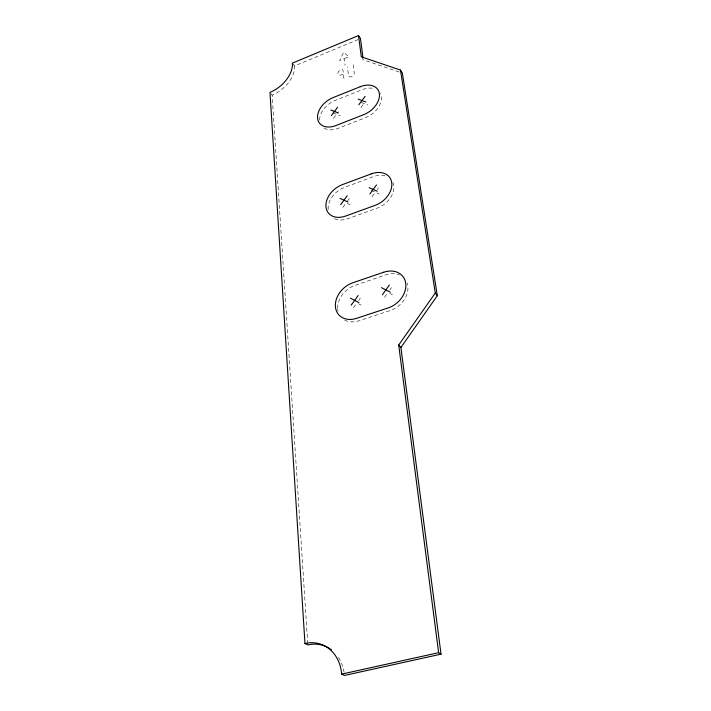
<?xml version="1.0" encoding="UTF-8"?>
<svg xmlns="http://www.w3.org/2000/svg" width="711" height="711" viewBox="0 0 711 711"><rect width="100%" height="100%" fill="white"/><g stroke="black" fill="none" stroke-linecap="round" stroke-linejoin="round"><path stroke-width="0.53" stroke-dasharray="3.56 2.67" d="M384.571 297.349L388.046 292.47M389.779 290.044L391.521 287.608M353.438 307.73L356.913 302.895M358.646 300.477L360.379 298.06M371.986 196.716L375.266 192.219M377.23 189.535L378.536 187.74M342.853 207.372L345.475 203.799M347.43 201.133L349.394 198.458M360.859 107.628L363.952 103.477M333.468 118.435L338.418 111.831M307.739 643.811L272.144 95.167A26.742 17.206 -38.8 0 0 294.496 65.981L359.446 38.981M344.622 58.515L348.977 56.729L343.546 52.312L339.627 60.577L344.293 58.658L345.075 65.305M343.084 74.211L341.369 74.904A3.582 2.382 -36.4 0 1 337.885 73.66A3.582 2.382 -36.4 0 1 340.791 69.811L341.28 69.616A1.742 1.155 -36.3 0 1 342.978 70.211L344.062 79.588M399.262 72.042L363.241 59.804L362.263 58.311M361.108 102.411L367.774 104.899M332.881 112.862L340.276 115.751M371.204 190.441L379.354 194.023M347.119 203.364L350.088 204.724M389.806 293.376L392.445 294.727M358.611 303.801L361.161 305.152M271.06 93.781L272.144 95.167M292.923 63.839L294.496 65.981M353.216 64.737L354.247 73.162A3.244 2.16 -36 0 1 351.634 76.646A3.244 2.16 -36 0 1 348.452 75.517L347.448 67.092M338.489 657.462A40.154 33.133 -71.6 0 1 344.053 672.233M344.595 320.048A21.366 16.575 -42 0 0 358.842 320.821L390.339 310.458A21.579 16.895 -40 0 0 407.172 283.156M338.036 311.116A21.366 16.575 -42 0 1 337.752 309.303M337.689 308.378A21.366 16.575 -42 0 1 355.02 285.342L385.806 274.873A21.579 16.895 -40 0 1 399.466 274.926M323.994 128.122A19.001 12.976 -37.3 0 0 338.08 128.362L365.747 117.555A19.206 13.162 -36 0 0 380.216 93.248M319.63 120.052A19.001 12.976 -37.3 0 1 335.077 100.509L362.192 89.666A19.206 13.162 -36 0 1 374.875 88.831M334.517 218.712A20.104 14.62 -39 0 0 347.83 218.73L377.292 208.074A20.308 14.869 -37.4 0 0 392.961 182.514M328.171 209.496A20.104 14.62 -39 0 1 344.453 187.411L373.284 176.692A20.308 14.869 -37.4 0 1 386.811 176.417"/><path stroke-width="1.07" d="M400.897 347.483L437.309 295.696L402.346 73.091L400.48 70.069L361.295 56.818L358.531 35.55L292.399 63.119A26.831 17.206 -38.8 0 1 269.967 92.386L304.957 643.491A40.331 33.23 -71.4 0 1 341.662 674.117L344.435 675.45L441.033 654.156L400.897 347.483L398.702 345.031L435.283 293.065L400.48 70.069M382.385 294.789L389.37 285.013M351.154 305.232L358.131 295.527M369.898 193.952L376.475 184.949M340.676 204.67L347.244 195.729M358.842 104.721L365.063 96.394M331.388 115.591L337.601 107.308M341.662 674.117L438.625 652.68L441.033 654.156M358.157 99.14L365.783 101.984M330.802 110.009L338.205 112.889M369.116 187.66L377.283 191.241M340.018 198.396L347.928 202.004M304.957 643.491L307.81 644.921A40.154 33.133 -71.6 0 1 331.424 649.81M381.505 287.662L390.286 292.15M350.416 298.131L358.904 302.646M435.283 293.065L437.309 295.696M358.531 35.55L360.459 38.554L362.966 57.68M398.702 345.031L438.625 652.68M360.21 86.724L333.024 97.629A19.073 12.976 -37.3 0 0 317.577 118.293A19.073 12.976 -37.3 0 0 335.992 125.527L363.739 114.649A19.268 13.171 -36.1 0 0 379.381 93.79A19.268 13.171 -36.1 0 0 360.21 86.724M371.222 173.884L342.302 184.664A20.175 14.629 -39 0 0 325.976 206.972A20.175 14.629 -39 0 0 345.653 216.037L375.195 205.328A20.388 14.878 -37.4 0 0 391.743 182.789A20.388 14.878 -37.4 0 0 371.222 173.884M383.647 272.26L352.772 282.791A21.446 16.602 -42 0 0 335.45 307.019A21.446 16.602 -42 0 0 356.567 318.341L388.153 307.925A21.659 16.913 -40 0 0 405.732 283.431A21.659 16.913 -40 0 0 383.647 272.26"/></g></svg>
